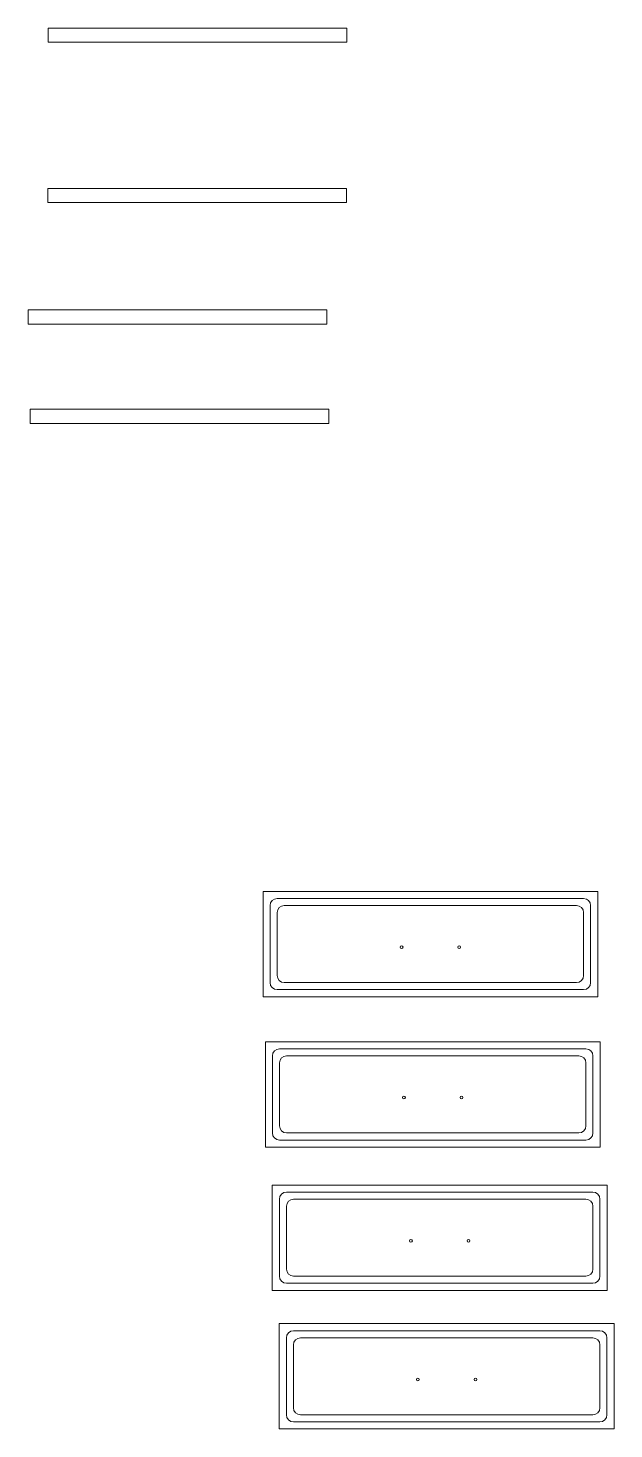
# Model space of a CAD drawing. Header units: millimetres. Extents: x -2066 to 5505, y -2840 to 3131.
# Drawn here: x 1484 to 2314, y 560 to 2542 of the extents above; entities that cross this region are included whole.
import ezdxf

# ---------------------------------------------------------------- set-up
doc = ezdxf.new("R2010")
doc.units = ezdxf.units.MM

msp = doc.modelspace()

# ---------------------------------------------------------------- linework, layer by layer
at = {"color": 7, "linetype": 'Continuous', "lineweight": 15}
for p, q in [((1512.8, 2542.1), (1512.8, 2522.1)), ((1935.8, 2542.1), (1512.8, 2542.1)), ((1935.8, 2542.1), (1935.8, 2522.1)), ((1935.8, 2522.1), (1512.8, 2522.1)), ((1512.2, 2315.2), (1512.2, 2295.2)), ((1935.2, 2315.2), (1512.2, 2315.2)), ((1935.2, 2315.2), (1935.2, 2295.2)), ((1935.2, 2295.2), (1512.2, 2295.2)), ((1484.1, 2143.4), (1484.1, 2123.4)), ((1907.1, 2143.4), (1484.1, 2143.4)), ((1907.1, 2143.4), (1907.1, 2123.4)), ((1907.1, 2123.4), (1484.1, 2123.4)), ((1487.2, 2002.8), (1487.2, 1982.8)), ((1910.2, 2002.8), (1487.2, 2002.8)), ((1910.2, 2002.8), (1910.2, 1982.8)), ((1910.2, 1982.8), (1487.2, 1982.8)), ((2290.9, 1320.7), (1816.9, 1320.7)), ((1816.9, 1320.7), (1816.9, 1171.7)), ((2270.9, 1310.7), (1836.9, 1310.7)), ((2290.9, 1171.7), (2290.9, 1320.7)), ((1826.9, 1300.7), (1826.9, 1191.7)), ((1836.9, 1290.7), (1836.9, 1201.7)), ((2260.9, 1300.7), (1846.9, 1300.7)), ((2270.9, 1201.7), (2270.9, 1290.7)), ((2280.9, 1191.7), (2280.9, 1300.7)), ((1846.9, 1191.7), (2260.9, 1191.7)), ((1816.9, 1171.7), (2290.9, 1171.7)), ((1836.9, 1181.7), (2270.9, 1181.7)), ((2294.2, 1108), (1820.2, 1108)), ((1820.2, 1108), (1820.2, 959)), ((2274.2, 1098), (1840.2, 1098)), ((2294.2, 959), (2294.2, 1108)), ((1830.2, 1088), (1830.2, 979)), ((1840.2, 1078), (1840.2, 989)), ((2264.2, 1088), (1850.2, 1088)), ((2274.2, 989), (2274.2, 1078)), ((2284.2, 979), (2284.2, 1088)), ((1850.2, 979), (2264.2, 979)), ((1820.2, 959), (2294.2, 959)), ((1840.2, 969), (2274.2, 969)), ((1830.1, 905.3), (1830.1, 756.3)), ((2304.1, 905.3), (1830.1, 905.3)), ((2284.1, 895.3), (1850.1, 895.3)), ((2304.1, 756.3), (2304.1, 905.3)), ((1840.1, 885.3), (1840.1, 776.3)), ((1850.1, 875.3), (1850.1, 786.3)), ((2274.1, 885.3), (1860.1, 885.3)), ((2284.1, 786.3), (2284.1, 875.3)), ((2294.1, 776.3), (2294.1, 885.3)), ((1860.1, 776.3), (2274.1, 776.3)), ((1830.1, 756.3), (2304.1, 756.3)), ((1850.1, 766.3), (2284.1, 766.3)), ((2314, 709.2), (1840, 709.2)), ((1840, 709.2), (1840, 560.2)), ((2294, 699.2), (1860, 699.2)), ((2314, 560.2), (2314, 709.2)), ((1850, 689.2), (1850, 580.2)), ((1860, 679.2), (1860, 590.2)), ((2284, 689.2), (1870, 689.2)), ((2294, 590.2), (2294, 679.2)), ((2304, 580.2), (2304, 689.2)), ((1870, 580.2), (2284, 580.2)), ((1840, 560.2), (2314, 560.2)), ((1860, 570.2), (2294, 570.2))]:
    msp.add_line(p, q, dxfattribs=at)
for centre in [(2013.2, 1241.8), (2094.6, 1241.8), (2016.5, 1029.2), (2097.9, 1029.2), (2026.4, 826.4), (2107.8, 826.4), (2036.2, 630.3), (2117.7, 630.3)]:
    msp.add_circle(centre, 2, dxfattribs=at)
for centre, start, end in [((1836.9, 1300.7), 90, 180), ((2270.9, 1300.7), 360, 90), ((1846.9, 1290.7), 90, 180), ((2260.9, 1290.7), 0, 90), ((1836.9, 1191.7), 180, 270), ((1846.9, 1201.7), 180, 270), ((2260.9, 1201.7), 270, 0), ((2270.9, 1191.7), 270, 0), ((1840.2, 1088), 90, 180), ((2274.2, 1088), 0, 90), ((1850.2, 1078), 90, 180), ((2264.2, 1078), 0, 90), ((1840.2, 979), 180, 270), ((1850.2, 989), 180, 270), ((2264.2, 989), 270, 0), ((2274.2, 979), 270, 0), ((1850.1, 885.3), 90, 180), ((2284.1, 885.3), 0, 90), ((1860.1, 875.3), 90, 180), ((2274.1, 875.3), 0, 90), ((1850.1, 776.3), 180, 270), ((1860.1, 786.3), 180, 270), ((2274.1, 786.3), 270, 0), ((2284.1, 776.3), 270, 0), ((1860, 689.2), 90, 180), ((2294, 689.2), 0, 90), ((1870, 679.2), 90, 180), ((2284, 679.2), 0, 90), ((1860, 580.2), 180, 270), ((1870, 590.2), 180, 270), ((2284, 590.2), 270, 0), ((2294, 580.2), 270, 0)]:
    msp.add_arc(centre, 10, start, end, dxfattribs=at)

doc.saveas('drawing.dxf')
